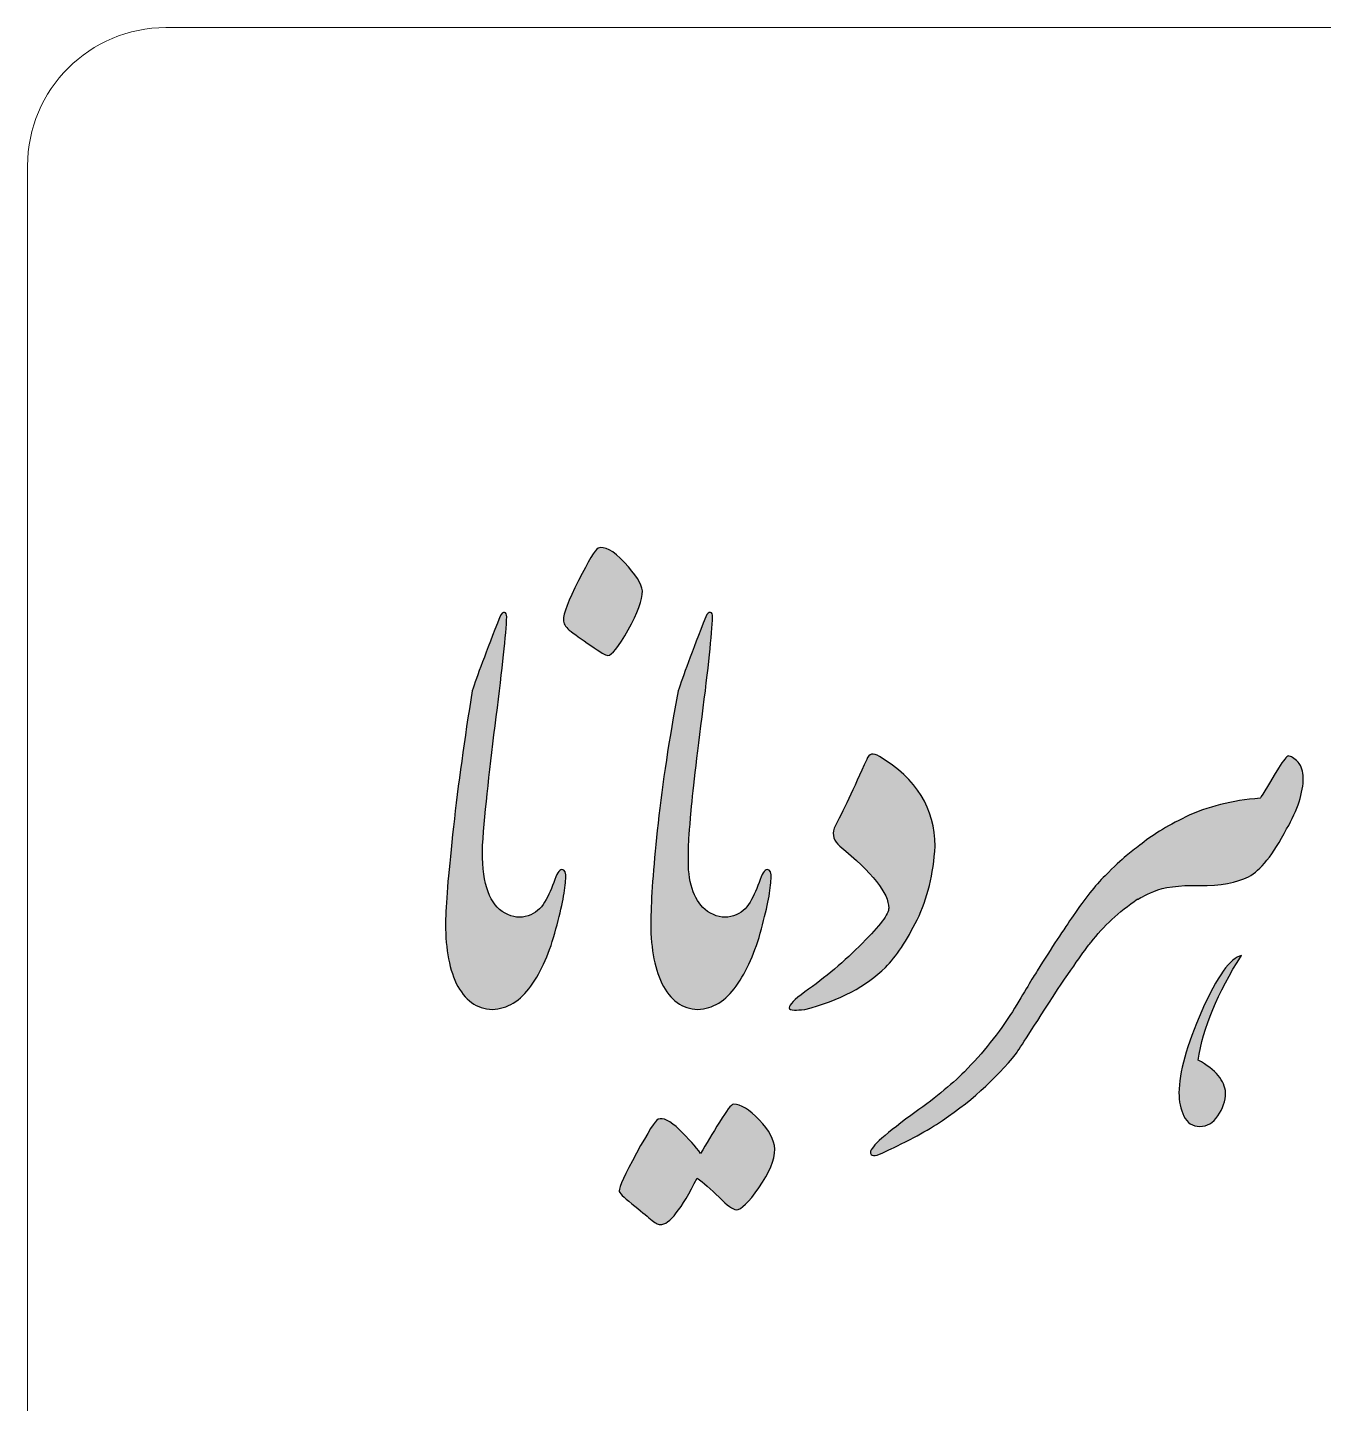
# Model space of a CAD drawing. Header units: millimetres. Extents: x -2352 to 676, y -792 to 122.
# Drawn here: x 635.75 to 654.48, y 101.83 to 121.73 of the extents above; entities that cross this region are included whole.
import ezdxf

# ---------------------------------------------------------------- set-up
doc = ezdxf.new("R2010")
doc.units = ezdxf.units.MM
doc.header["$MEASUREMENT"] = 0
doc.layers.add('Layer 1', color=7, linetype='Continuous')

msp = doc.modelspace()

# ---------------------------------------------------------------- hatches: boundary and pattern name
at = {"layer": 'Layer 1', "true_color": 0x373435}
h = msp.add_hatch(color=250, dxfattribs=at)
edge = h.paths.add_edge_path()
edge.add_spline(control_points=[(643.4959, 113.1618), (643.4959, 113.2522), (643.5679, 113.4426), (643.7145, 113.732), (643.8599, 114.0212), (643.9559, 114.1778), (643.9997, 114.199), (644.0871, 114.2386), (644.2142, 114.1694), (644.378, 113.9944), (644.5416, 113.8194), (644.629, 113.6826), (644.6404, 113.5838), (644.6404, 113.454), (644.5712, 113.2662), (644.4344, 113.0194), (644.296, 112.7724), (644.1972, 112.6496), (644.1366, 112.6496), (644.1112, 112.6496), (644.0293, 112.6962), (643.8923, 112.7922), (643.7541, 112.8866), (643.6511, 112.9614), (643.5819, 113.0164), (643.5241, 113.0672), (643.4959, 113.1152), (643.4959, 113.1618)], knot_values=[0, 0, 0, 0, 0.1111111, 0.1111111, 0.1111111, 0.2222222, 0.2222222, 0.2222222, 0.3333333, 0.3333333, 0.3333333, 0.4444444, 0.4444444, 0.4444444, 0.5555556, 0.5555556, 0.5555556, 0.6666667, 0.6666667, 0.6666667, 0.7777778, 0.7777778, 0.7777778, 0.8888889, 0.8888889, 0.8888889, 1, 1, 1, 1], degree=3, periodic=1)
h = msp.add_hatch(color=250, dxfattribs=at)
edge = h.paths.add_edge_path()
edge.add_spline(control_points=[(642.3269, 109.9033), (642.3127, 109.4039), (642.4087, 109.0863), (642.6119, 108.9481), (642.7233, 108.8733), (642.8333, 108.8493), (642.9449, 108.8733), (643.0563, 108.8987), (643.1425, 108.9565), (643.2031, 109.0469), (643.2637, 109.1385), (643.3145, 109.2443), (643.3569, 109.3671), (643.3979, 109.4899), (643.4359, 109.5521), (643.4727, 109.5521), (643.5191, 109.5521), (643.5389, 109.5069), (643.5305, 109.4193), (643.5249, 109.2697), (643.4783, 109.0285), (643.3893, 108.6941), (643.3019, 108.3583), (643.1805, 108.0845), (643.0281, 107.8685), (642.8743, 107.654), (642.6881, 107.541), (642.4679, 107.5298), (642.2449, 107.5382), (642.0715, 107.6638), (641.9473, 107.9067), (641.8371, 108.1465), (641.7849, 108.4555), (641.7935, 108.8365), (641.8019, 109.1145), (641.8399, 109.5591), (641.9077, 110.1715), (641.9755, 110.7839), (642.0657, 111.4387), (642.1787, 112.1357), (642.2449, 112.3389), (642.3777, 112.6974), (642.5795, 113.2096), (642.6019, 113.2604), (642.6231, 113.2802), (642.6457, 113.2718), (642.6669, 113.2648), (642.6781, 113.2436), (642.6781, 113.2096), (642.6669, 112.957), (642.6161, 112.4744), (642.5257, 111.7633), (642.4341, 111.0521), (642.3677, 110.4325), (642.3269, 109.9033)], knot_values=[0, 0, 0, 0, 0.0555556, 0.0555556, 0.0555556, 0.1111111, 0.1111111, 0.1111111, 0.1666667, 0.1666667, 0.1666667, 0.2222222, 0.2222222, 0.2222222, 0.2777778, 0.2777778, 0.2777778, 0.3333333, 0.3333333, 0.3333333, 0.3888889, 0.3888889, 0.3888889, 0.4444444, 0.4444444, 0.4444444, 0.5, 0.5, 0.5, 0.5555556, 0.5555556, 0.5555556, 0.6111111, 0.6111111, 0.6111111, 0.6666667, 0.6666667, 0.6666667, 0.7222222, 0.7222222, 0.7222222, 0.7777778, 0.7777778, 0.7777778, 0.8333333, 0.8333333, 0.8333333, 0.8888889, 0.8888889, 0.8888889, 0.9444444, 0.9444444, 0.9444444, 1, 1, 1, 1], degree=3, periodic=1)
h = msp.add_hatch(color=250, dxfattribs=at)
edge = h.paths.add_edge_path()
edge.add_spline(control_points=[(644.7626, 108.8873), (644.7676, 109.2093), (644.803, 109.6549), (644.8654, 110.2237), (644.929, 110.8009), (645.025, 111.4387), (645.1548, 112.1357), (645.221, 112.3389), (645.3538, 112.6974), (645.5554, 113.2096), (645.578, 113.2604), (645.5992, 113.2802), (645.6218, 113.2718), (645.6444, 113.2648), (645.6542, 113.2436), (645.6542, 113.2096), (645.6444, 112.957), (645.5922, 112.4744), (645.5018, 111.7633), (645.4116, 111.0521), (645.3552, 110.5637), (645.334, 110.2999), (645.3152, 110.0471), (645.304, 109.9045), (645.303, 109.8697), (645.303, 109.8697), (645.303, 109.8681), (645.303, 109.8681), (645.303, 109.8681), (645.303, 109.8665), (645.303, 109.8665), (645.303, 109.8665), (645.303, 109.8653), (645.303, 109.8653), (645.303, 109.8653), (645.303, 109.6761), (645.303, 109.6761), (645.303, 109.3277), (645.3948, 109.0863), (645.5796, 108.9481), (645.6924, 108.8733), (645.8054, 108.8493), (645.9168, 108.8733), (646.0284, 108.8987), (646.1144, 108.9565), (646.1736, 109.0469), (646.233, 109.1385), (646.2824, 109.2443), (646.3246, 109.3671), (646.3656, 109.4899), (646.405, 109.5521), (646.4446, 109.5521), (646.4884, 109.5521), (646.5066, 109.5069), (646.4982, 109.4193), (646.4954, 109.2697), (646.4488, 109.0285), (646.36, 108.6941), (646.2696, 108.3583), (646.1482, 108.0845), (645.9958, 107.8685), (645.842, 107.654), (645.6572, 107.541), (645.4398, 107.5298), (645.2156, 107.5382), (645.042, 107.6638), (644.9192, 107.9067), (644.8062, 108.1465), (644.7526, 108.4555), (644.7612, 108.8365), (644.7612, 108.8365), (644.7612, 108.8817), (644.7612, 108.8817), (644.7612, 108.8817), (644.7626, 108.8873), (644.7626, 108.8873)], knot_values=[0, 0, 0, 0, 0.04, 0.04, 0.04, 0.08, 0.08, 0.08, 0.12, 0.12, 0.12, 0.16, 0.16, 0.16, 0.2, 0.2, 0.2, 0.24, 0.24, 0.24, 0.28, 0.28, 0.28, 0.32, 0.32, 0.32, 0.36, 0.36, 0.36, 0.4, 0.4, 0.4, 0.44, 0.44, 0.44, 0.48, 0.48, 0.48, 0.52, 0.52, 0.52, 0.56, 0.56, 0.56, 0.6, 0.6, 0.6, 0.64, 0.64, 0.64, 0.68, 0.68, 0.68, 0.72, 0.72, 0.72, 0.76, 0.76, 0.76, 0.8, 0.8, 0.8, 0.84, 0.84, 0.84, 0.88, 0.88, 0.88, 0.92, 0.92, 0.92, 0.96, 0.96, 0.96, 1, 1, 1, 1], degree=3, periodic=1)
h = msp.add_hatch(color=250, dxfattribs=at)
edge = h.paths.add_edge_path()
edge.add_spline(control_points=[(647.8812, 111.1437), (647.9122, 111.2313), (647.9742, 111.2467), (648.0674, 111.1889), (648.6022, 110.8671), (648.8691, 110.4339), (648.8691, 109.8907), (648.8465, 109.4857), (648.7603, 109.1315), (648.6106, 108.8281), (648.4612, 108.5247), (648.3072, 108.2947), (648.1506, 108.1381), (647.8798, 107.8657), (647.4916, 107.6624), (646.985, 107.5298), (646.9216, 107.5242), (646.8722, 107.5214), (646.8356, 107.5214), (646.7862, 107.5214), (646.7608, 107.5326), (646.7608, 107.5552), (646.7608, 107.599), (646.8356, 107.6752), (646.985, 107.7824), (647.2828, 107.9899), (647.5608, 108.2255), (647.819, 108.4895), (648.073, 108.7435), (648.2, 108.9113), (648.2, 108.9947), (648.2, 109.2091), (647.9644, 109.5083), (647.493, 109.8907), (647.4056, 109.9627), (647.3774, 110.0501), (647.4112, 110.1517), (647.534, 110.3917), (647.692, 110.7219), (647.8812, 111.1437)], knot_values=[0, 0, 0, 0, 0.0769231, 0.0769231, 0.0769231, 0.1538462, 0.1538462, 0.1538462, 0.2307692, 0.2307692, 0.2307692, 0.3076923, 0.3076923, 0.3076923, 0.3846154, 0.3846154, 0.3846154, 0.4615385, 0.4615385, 0.4615385, 0.5384615, 0.5384615, 0.5384615, 0.6153846, 0.6153846, 0.6153846, 0.6923077, 0.6923077, 0.6923077, 0.7692308, 0.7692308, 0.7692308, 0.8461538, 0.8461538, 0.8461538, 0.9230769, 0.9230769, 0.9230769, 1, 1, 1, 1], degree=3, periodic=1)
h = msp.add_hatch(color=250, dxfattribs=at)
edge = h.paths.add_edge_path()
edge.add_spline(control_points=[(651.7965, 109.1275), (651.5269, 108.9409), (651.3027, 108.7317), (651.1241, 108.5021), (651.0903, 108.4683), (650.9293, 108.2411), (650.6401, 107.819), (650.2873, 107.266), (650.0883, 106.9584), (650.0445, 106.8976), (649.7469, 106.5194), (649.3617, 106.1766), (648.8903, 105.8676), (648.7745, 105.7942), (648.649, 105.7208), (648.5106, 105.6488), (648.3202, 105.5556), (648.2002, 105.4978), (648.1508, 105.4752), (648.0238, 105.406), (647.9518, 105.3976), (647.9364, 105.4498), (647.911, 105.5134), (648.1056, 105.6954), (648.519, 105.996), (648.8409, 106.2246), (649.0991, 106.4362), (649.2925, 106.6282), (649.5619, 106.9018), (649.7935, 107.1912), (649.9867, 107.4974), (650.0743, 107.6426), (650.1491, 107.7654), (650.2097, 107.8643), (650.2675, 107.9645), (650.3127, 108.0379), (650.3465, 108.0887), (650.5583, 108.4273), (650.7317, 108.6927), (650.8673, 108.8859), (651.0323, 109.1315), (651.1861, 109.3235), (651.3259, 109.4645), (651.4585, 109.5971), (651.5601, 109.6917), (651.6321, 109.7495), (651.6959, 109.8061), (651.7621, 109.8583), (651.8307, 109.9057), (651.9873, 110.0391), (652.2091, 110.1759), (652.4957, 110.3153), (652.8047, 110.4635), (653.1617, 110.5539), (653.5668, 110.5835), (653.5696, 110.5835), (653.6586, 110.7289), (653.8322, 111.0181), (653.9054, 111.1367), (653.9548, 111.1959), (653.976, 111.1959), (654.0128, 111.1959), (654.0592, 111.1663), (654.1172, 111.1083), (654.1666, 111.0477), (654.192, 110.9729), (654.192, 110.8813), (654.192, 110.6667), (654.1116, 110.4197), (653.952, 110.1403), (653.756, 109.7693), (653.5724, 109.5379), (653.4018, 109.4503), (653.2309, 109.3615), (652.9939, 109.3205), (652.6933, 109.3233), (652.3913, 109.3275), (652.1697, 109.2993), (652.0315, 109.2373), (651.8917, 109.1751), (651.8141, 109.1357), (651.7973, 109.1187), (651.7973, 109.1187), (651.7965, 109.1275), (651.7965, 109.1275)], knot_values=[0, 0, 0, 0, 0.0357143, 0.0357143, 0.0357143, 0.0714286, 0.0714286, 0.0714286, 0.1071429, 0.1071429, 0.1071429, 0.1428571, 0.1428571, 0.1428571, 0.1785714, 0.1785714, 0.1785714, 0.2142857, 0.2142857, 0.2142857, 0.25, 0.25, 0.25, 0.2857143, 0.2857143, 0.2857143, 0.3214286, 0.3214286, 0.3214286, 0.3571429, 0.3571429, 0.3571429, 0.3928571, 0.3928571, 0.3928571, 0.4285714, 0.4285714, 0.4285714, 0.4642857, 0.4642857, 0.4642857, 0.5, 0.5, 0.5, 0.5357143, 0.5357143, 0.5357143, 0.5714286, 0.5714286, 0.5714286, 0.6071429, 0.6071429, 0.6071429, 0.6428571, 0.6428571, 0.6428571, 0.6785714, 0.6785714, 0.6785714, 0.7142857, 0.7142857, 0.7142857, 0.75, 0.75, 0.75, 0.7857143, 0.7857143, 0.7857143, 0.8214286, 0.8214286, 0.8214286, 0.8571429, 0.8571429, 0.8571429, 0.8928571, 0.8928571, 0.8928571, 0.9285714, 0.9285714, 0.9285714, 0.9642857, 0.9642857, 0.9642857, 1, 1, 1, 1], degree=3, periodic=1)
h = msp.add_hatch(color=250, dxfattribs=at)
edge = h.paths.add_edge_path()
edge.add_spline(control_points=[(653.2999, 108.3115), (652.9527, 107.771), (652.7439, 107.2658), (652.6719, 106.7972), (652.9287, 106.6562), (653.0599, 106.4996), (653.0685, 106.326), (653.0685, 106.2074), (653.0317, 106.096), (652.9569, 105.9902), (652.8877, 105.8886), (652.8017, 105.8378), (652.6973, 105.8378), (652.5901, 105.8378), (652.5125, 105.8886), (652.4659, 105.9886), (652.4179, 106.0888), (652.3953, 106.2018), (652.3953, 106.326), (652.3953, 106.6152), (652.5053, 107.0104), (652.7255, 107.5084), (652.9457, 108.0081), (653.1375, 108.2761), (653.2999, 108.3115)], knot_values=[0, 0, 0, 0, 0.125, 0.125, 0.125, 0.25, 0.25, 0.25, 0.375, 0.375, 0.375, 0.5, 0.5, 0.5, 0.625, 0.625, 0.625, 0.75, 0.75, 0.75, 0.875, 0.875, 0.875, 1, 1, 1, 1], degree=3, periodic=1)
h = msp.add_hatch(color=250, dxfattribs=at)
edge = h.paths.add_edge_path()
edge.add_spline(control_points=[(644.3016, 104.906), (644.3016, 104.961), (644.3848, 105.143), (644.5528, 105.452), (644.7208, 105.7596), (644.8266, 105.9248), (644.8674, 105.943), (644.9366, 105.9714), (645.0382, 105.9206), (645.1736, 105.7906), (645.3078, 105.6608), (645.4108, 105.5466), (645.4798, 105.4478), (645.5618, 105.5832), (645.6534, 105.7342), (645.7536, 105.9022), (645.8552, 106.07), (645.923, 106.1562), (645.9582, 106.159), (646.0612, 106.159), (646.184, 106.0842), (646.3266, 105.9332), (646.4704, 105.7836), (646.5452, 105.6426), (646.5538, 105.5098), (646.5538, 105.3518), (646.4776, 105.167), (646.3224, 104.951), (646.1742, 104.7394), (646.0656, 104.6336), (645.9964, 104.6336), (645.9498, 104.6336), (645.8652, 104.6928), (645.7466, 104.8128), (645.6266, 104.9328), (645.5208, 105.0258), (645.429, 105.0922), (645.2062, 104.6434), (645.0284, 104.4176), (644.8956, 104.4176), (644.8632, 104.4176), (644.8166, 104.4444), (644.756, 104.4968), (644.6982, 104.546), (644.6078, 104.6208), (644.485, 104.7196), (644.3624, 104.8198), (644.3016, 104.8806), (644.3016, 104.906)], knot_values=[0, 0, 0, 0, 0.0625, 0.0625, 0.0625, 0.125, 0.125, 0.125, 0.1875, 0.1875, 0.1875, 0.25, 0.25, 0.25, 0.3125, 0.3125, 0.3125, 0.375, 0.375, 0.375, 0.4375, 0.4375, 0.4375, 0.5, 0.5, 0.5, 0.5625, 0.5625, 0.5625, 0.625, 0.625, 0.625, 0.6875, 0.6875, 0.6875, 0.75, 0.75, 0.75, 0.8125, 0.8125, 0.8125, 0.875, 0.875, 0.875, 0.9375, 0.9375, 0.9375, 1, 1, 1, 1], degree=3, periodic=1)

# ---------------------------------------------------------------- linework, layer by layer
at = {"layer": 'Layer 1', "color": 250, "lineweight": 18}
msp.add_open_spline([(637.7503, 121.7313), (637.7503, 121.7313), (673.5503, 121.7313), (673.5503, 121.7313), (674.6503, 121.7313), (675.5503, 120.8313), (675.5503, 119.7313), (675.5503, 119.7313), (675.5503, 83.9313), (675.5503, 83.9313), (675.5503, 82.8313), (674.6503, 81.9313), (673.5503, 81.9313), (673.5503, 81.9313), (637.7503, 81.9313), (637.7503, 81.9313), (636.6503, 81.9313), (635.7503, 82.8313), (635.7503, 83.9313), (635.7503, 83.9313), (635.7503, 119.7313), (635.7503, 119.7313), (635.7503, 120.8313), (636.6503, 121.7313), (637.7503, 121.7313)], degree=3, knots=[0, 0, 0, 0, 0.125, 0.125, 0.125, 0.25, 0.25, 0.25, 0.375, 0.375, 0.375, 0.5, 0.5, 0.5, 0.625, 0.625, 0.625, 0.75, 0.75, 0.75, 0.875, 0.875, 0.875, 1, 1, 1, 1], dxfattribs=at)
at = {"layer": 'Layer 1', "color": 250}
for points, knots in [([(643.4959, 113.1618), (643.4959, 113.2522), (643.5679, 113.4426), (643.7145, 113.732), (643.8599, 114.0212), (643.9559, 114.1778), (643.9997, 114.199), (644.0871, 114.2386), (644.2142, 114.1694), (644.378, 113.9944), (644.5416, 113.8194), (644.629, 113.6826), (644.6404, 113.5838), (644.6404, 113.454), (644.5712, 113.2662), (644.4344, 113.0194), (644.296, 112.7724), (644.1972, 112.6496), (644.1366, 112.6496), (644.1112, 112.6496), (644.0293, 112.6962), (643.8923, 112.7922), (643.7541, 112.8866), (643.6511, 112.9614), (643.5819, 113.0164), (643.5241, 113.0672), (643.4959, 113.1152), (643.4959, 113.1618)], [0, 0, 0, 0, 0.1111111, 0.1111111, 0.1111111, 0.2222222, 0.2222222, 0.2222222, 0.3333333, 0.3333333, 0.3333333, 0.4444444, 0.4444444, 0.4444444, 0.5555556, 0.5555556, 0.5555556, 0.6666667, 0.6666667, 0.6666667, 0.7777778, 0.7777778, 0.7777778, 0.8888889, 0.8888889, 0.8888889, 1, 1, 1, 1]), ([(642.3269, 109.9033), (642.3127, 109.4039), (642.4087, 109.0863), (642.6119, 108.9481), (642.7233, 108.8733), (642.8333, 108.8493), (642.9449, 108.8733), (643.0563, 108.8987), (643.1425, 108.9565), (643.2031, 109.0469), (643.2637, 109.1385), (643.3145, 109.2443), (643.3569, 109.3671), (643.3979, 109.4899), (643.4359, 109.5521), (643.4727, 109.5521), (643.5191, 109.5521), (643.5389, 109.5069), (643.5305, 109.4193), (643.5249, 109.2697), (643.4783, 109.0285), (643.3893, 108.6941), (643.3019, 108.3583), (643.1805, 108.0845), (643.0281, 107.8685), (642.8743, 107.654), (642.6881, 107.541), (642.4679, 107.5298), (642.2449, 107.5382), (642.0715, 107.6638), (641.9473, 107.9067), (641.8371, 108.1465), (641.7849, 108.4555), (641.7935, 108.8365), (641.8019, 109.1145), (641.8399, 109.5591), (641.9077, 110.1715), (641.9755, 110.7839), (642.0657, 111.4387), (642.1787, 112.1357), (642.2449, 112.3389), (642.3777, 112.6974), (642.5795, 113.2096), (642.6019, 113.2604), (642.6231, 113.2802), (642.6457, 113.2718), (642.6669, 113.2648), (642.6781, 113.2436), (642.6781, 113.2096), (642.6669, 112.957), (642.6161, 112.4744), (642.5257, 111.7633), (642.4341, 111.0521), (642.3677, 110.4325), (642.3269, 109.9033)], [0, 0, 0, 0, 0.0555556, 0.0555556, 0.0555556, 0.1111111, 0.1111111, 0.1111111, 0.1666667, 0.1666667, 0.1666667, 0.2222222, 0.2222222, 0.2222222, 0.2777778, 0.2777778, 0.2777778, 0.3333333, 0.3333333, 0.3333333, 0.3888889, 0.3888889, 0.3888889, 0.4444444, 0.4444444, 0.4444444, 0.5, 0.5, 0.5, 0.5555556, 0.5555556, 0.5555556, 0.6111111, 0.6111111, 0.6111111, 0.6666667, 0.6666667, 0.6666667, 0.7222222, 0.7222222, 0.7222222, 0.7777778, 0.7777778, 0.7777778, 0.8333333, 0.8333333, 0.8333333, 0.8888889, 0.8888889, 0.8888889, 0.9444444, 0.9444444, 0.9444444, 1, 1, 1, 1]), ([(644.7626, 108.8873), (644.7676, 109.2093), (644.803, 109.6549), (644.8654, 110.2237), (644.929, 110.8009), (645.025, 111.4387), (645.1548, 112.1357), (645.221, 112.3389), (645.3538, 112.6974), (645.5554, 113.2096), (645.578, 113.2604), (645.5992, 113.2802), (645.6218, 113.2718), (645.6444, 113.2648), (645.6542, 113.2436), (645.6542, 113.2096), (645.6444, 112.957), (645.5922, 112.4744), (645.5018, 111.7633), (645.4116, 111.0521), (645.3552, 110.5637), (645.334, 110.2999), (645.3152, 110.0471), (645.304, 109.9045), (645.303, 109.8697), (645.303, 109.8697), (645.303, 109.8681), (645.303, 109.8681), (645.303, 109.8681), (645.303, 109.8665), (645.303, 109.8665), (645.303, 109.8665), (645.303, 109.8653), (645.303, 109.8653), (645.303, 109.8653), (645.303, 109.6761), (645.303, 109.6761), (645.303, 109.3277), (645.3948, 109.0863), (645.5796, 108.9481), (645.6924, 108.8733), (645.8054, 108.8493), (645.9168, 108.8733), (646.0284, 108.8987), (646.1144, 108.9565), (646.1736, 109.0469), (646.233, 109.1385), (646.2824, 109.2443), (646.3246, 109.3671), (646.3656, 109.4899), (646.405, 109.5521), (646.4446, 109.5521), (646.4884, 109.5521), (646.5066, 109.5069), (646.4982, 109.4193), (646.4954, 109.2697), (646.4488, 109.0285), (646.36, 108.6941), (646.2696, 108.3583), (646.1482, 108.0845), (645.9958, 107.8685), (645.842, 107.654), (645.6572, 107.541), (645.4398, 107.5298), (645.2156, 107.5382), (645.042, 107.6638), (644.9192, 107.9067), (644.8062, 108.1465), (644.7526, 108.4555), (644.7612, 108.8365), (644.7612, 108.8365), (644.7612, 108.8817), (644.7612, 108.8817), (644.7612, 108.8817), (644.7626, 108.8873), (644.7626, 108.8873)], [0, 0, 0, 0, 0.04, 0.04, 0.04, 0.08, 0.08, 0.08, 0.12, 0.12, 0.12, 0.16, 0.16, 0.16, 0.2, 0.2, 0.2, 0.24, 0.24, 0.24, 0.28, 0.28, 0.28, 0.32, 0.32, 0.32, 0.36, 0.36, 0.36, 0.4, 0.4, 0.4, 0.44, 0.44, 0.44, 0.48, 0.48, 0.48, 0.52, 0.52, 0.52, 0.56, 0.56, 0.56, 0.6, 0.6, 0.6, 0.64, 0.64, 0.64, 0.68, 0.68, 0.68, 0.72, 0.72, 0.72, 0.76, 0.76, 0.76, 0.8, 0.8, 0.8, 0.84, 0.84, 0.84, 0.88, 0.88, 0.88, 0.92, 0.92, 0.92, 0.96, 0.96, 0.96, 1, 1, 1, 1]), ([(647.8812, 111.1437), (647.9122, 111.2313), (647.9742, 111.2467), (648.0674, 111.1889), (648.6022, 110.8671), (648.8691, 110.4339), (648.8691, 109.8907), (648.8465, 109.4857), (648.7603, 109.1315), (648.6106, 108.8281), (648.4612, 108.5247), (648.3072, 108.2947), (648.1506, 108.1381), (647.8798, 107.8657), (647.4916, 107.6624), (646.985, 107.5298), (646.9216, 107.5242), (646.8722, 107.5214), (646.8356, 107.5214), (646.7862, 107.5214), (646.7608, 107.5326), (646.7608, 107.5552), (646.7608, 107.599), (646.8356, 107.6752), (646.985, 107.7824), (647.2828, 107.9899), (647.5608, 108.2255), (647.819, 108.4895), (648.073, 108.7435), (648.2, 108.9113), (648.2, 108.9947), (648.2, 109.2091), (647.9644, 109.5083), (647.493, 109.8907), (647.4056, 109.9627), (647.3774, 110.0501), (647.4112, 110.1517), (647.534, 110.3917), (647.692, 110.7219), (647.8812, 111.1437)], [0, 0, 0, 0, 0.0769231, 0.0769231, 0.0769231, 0.1538462, 0.1538462, 0.1538462, 0.2307692, 0.2307692, 0.2307692, 0.3076923, 0.3076923, 0.3076923, 0.3846154, 0.3846154, 0.3846154, 0.4615385, 0.4615385, 0.4615385, 0.5384615, 0.5384615, 0.5384615, 0.6153846, 0.6153846, 0.6153846, 0.6923077, 0.6923077, 0.6923077, 0.7692308, 0.7692308, 0.7692308, 0.8461538, 0.8461538, 0.8461538, 0.9230769, 0.9230769, 0.9230769, 1, 1, 1, 1]), ([(651.7965, 109.1275), (651.5269, 108.9409), (651.3027, 108.7317), (651.1241, 108.5021), (651.0903, 108.4683), (650.9293, 108.2411), (650.6401, 107.819), (650.2873, 107.266), (650.0883, 106.9584), (650.0445, 106.8976), (649.7469, 106.5194), (649.3617, 106.1766), (648.8903, 105.8676), (648.7745, 105.7942), (648.649, 105.7208), (648.5106, 105.6488), (648.3202, 105.5556), (648.2002, 105.4978), (648.1508, 105.4752), (648.0238, 105.406), (647.9518, 105.3976), (647.9364, 105.4498), (647.911, 105.5134), (648.1056, 105.6954), (648.519, 105.996), (648.8409, 106.2246), (649.0991, 106.4362), (649.2925, 106.6282), (649.5619, 106.9018), (649.7935, 107.1912), (649.9867, 107.4974), (650.0743, 107.6426), (650.1491, 107.7654), (650.2097, 107.8643), (650.2675, 107.9645), (650.3127, 108.0379), (650.3465, 108.0887), (650.5583, 108.4273), (650.7317, 108.6927), (650.8673, 108.8859), (651.0323, 109.1315), (651.1861, 109.3235), (651.3259, 109.4645), (651.4585, 109.5971), (651.5601, 109.6917), (651.6321, 109.7495), (651.6959, 109.8061), (651.7621, 109.8583), (651.8307, 109.9057), (651.9873, 110.0391), (652.2091, 110.1759), (652.4957, 110.3153), (652.8047, 110.4635), (653.1617, 110.5539), (653.5668, 110.5835), (653.5696, 110.5835), (653.6586, 110.7289), (653.8322, 111.0181), (653.9054, 111.1367), (653.9548, 111.1959), (653.976, 111.1959), (654.0128, 111.1959), (654.0592, 111.1663), (654.1172, 111.1083), (654.1666, 111.0477), (654.192, 110.9729), (654.192, 110.8813), (654.192, 110.6667), (654.1116, 110.4197), (653.952, 110.1403), (653.756, 109.7693), (653.5724, 109.5379), (653.4018, 109.4503), (653.2309, 109.3615), (652.9939, 109.3205), (652.6933, 109.3233), (652.3913, 109.3275), (652.1697, 109.2993), (652.0315, 109.2373), (651.8917, 109.1751), (651.8141, 109.1357), (651.7973, 109.1187), (651.7973, 109.1187), (651.7965, 109.1275), (651.7965, 109.1275)], [0, 0, 0, 0, 0.0357143, 0.0357143, 0.0357143, 0.0714286, 0.0714286, 0.0714286, 0.1071429, 0.1071429, 0.1071429, 0.1428571, 0.1428571, 0.1428571, 0.1785714, 0.1785714, 0.1785714, 0.2142857, 0.2142857, 0.2142857, 0.25, 0.25, 0.25, 0.2857143, 0.2857143, 0.2857143, 0.3214286, 0.3214286, 0.3214286, 0.3571429, 0.3571429, 0.3571429, 0.3928571, 0.3928571, 0.3928571, 0.4285714, 0.4285714, 0.4285714, 0.4642857, 0.4642857, 0.4642857, 0.5, 0.5, 0.5, 0.5357143, 0.5357143, 0.5357143, 0.5714286, 0.5714286, 0.5714286, 0.6071429, 0.6071429, 0.6071429, 0.6428571, 0.6428571, 0.6428571, 0.6785714, 0.6785714, 0.6785714, 0.7142857, 0.7142857, 0.7142857, 0.75, 0.75, 0.75, 0.7857143, 0.7857143, 0.7857143, 0.8214286, 0.8214286, 0.8214286, 0.8571429, 0.8571429, 0.8571429, 0.8928571, 0.8928571, 0.8928571, 0.9285714, 0.9285714, 0.9285714, 0.9642857, 0.9642857, 0.9642857, 1, 1, 1, 1]), ([(653.2999, 108.3115), (652.9527, 107.771), (652.7439, 107.2658), (652.6719, 106.7972), (652.9287, 106.6562), (653.0599, 106.4996), (653.0685, 106.326), (653.0685, 106.2074), (653.0317, 106.096), (652.9569, 105.9902), (652.8877, 105.8886), (652.8017, 105.8378), (652.6973, 105.8378), (652.5901, 105.8378), (652.5125, 105.8886), (652.4659, 105.9886), (652.4179, 106.0888), (652.3953, 106.2018), (652.3953, 106.326), (652.3953, 106.6152), (652.5053, 107.0104), (652.7255, 107.5084), (652.9457, 108.0081), (653.1375, 108.2761), (653.2999, 108.3115)], [0, 0, 0, 0, 0.125, 0.125, 0.125, 0.25, 0.25, 0.25, 0.375, 0.375, 0.375, 0.5, 0.5, 0.5, 0.625, 0.625, 0.625, 0.75, 0.75, 0.75, 0.875, 0.875, 0.875, 1, 1, 1, 1]), ([(644.3016, 104.906), (644.3016, 104.961), (644.3848, 105.143), (644.5528, 105.452), (644.7208, 105.7596), (644.8266, 105.9248), (644.8674, 105.943), (644.9366, 105.9714), (645.0382, 105.9206), (645.1736, 105.7906), (645.3078, 105.6608), (645.4108, 105.5466), (645.4798, 105.4478), (645.5618, 105.5832), (645.6534, 105.7342), (645.7536, 105.9022), (645.8552, 106.07), (645.923, 106.1562), (645.9582, 106.159), (646.0612, 106.159), (646.184, 106.0842), (646.3266, 105.9332), (646.4704, 105.7836), (646.5452, 105.6426), (646.5538, 105.5098), (646.5538, 105.3518), (646.4776, 105.167), (646.3224, 104.951), (646.1742, 104.7394), (646.0656, 104.6336), (645.9964, 104.6336), (645.9498, 104.6336), (645.8652, 104.6928), (645.7466, 104.8128), (645.6266, 104.9328), (645.5208, 105.0258), (645.429, 105.0922), (645.2062, 104.6434), (645.0284, 104.4176), (644.8956, 104.4176), (644.8632, 104.4176), (644.8166, 104.4444), (644.756, 104.4968), (644.6982, 104.546), (644.6078, 104.6208), (644.485, 104.7196), (644.3624, 104.8198), (644.3016, 104.8806), (644.3016, 104.906)], [0, 0, 0, 0, 0.0625, 0.0625, 0.0625, 0.125, 0.125, 0.125, 0.1875, 0.1875, 0.1875, 0.25, 0.25, 0.25, 0.3125, 0.3125, 0.3125, 0.375, 0.375, 0.375, 0.4375, 0.4375, 0.4375, 0.5, 0.5, 0.5, 0.5625, 0.5625, 0.5625, 0.625, 0.625, 0.625, 0.6875, 0.6875, 0.6875, 0.75, 0.75, 0.75, 0.8125, 0.8125, 0.8125, 0.875, 0.875, 0.875, 0.9375, 0.9375, 0.9375, 1, 1, 1, 1])]:
    msp.add_open_spline(points, degree=3, knots=knots, dxfattribs=at)

doc.saveas('drawing.dxf')
